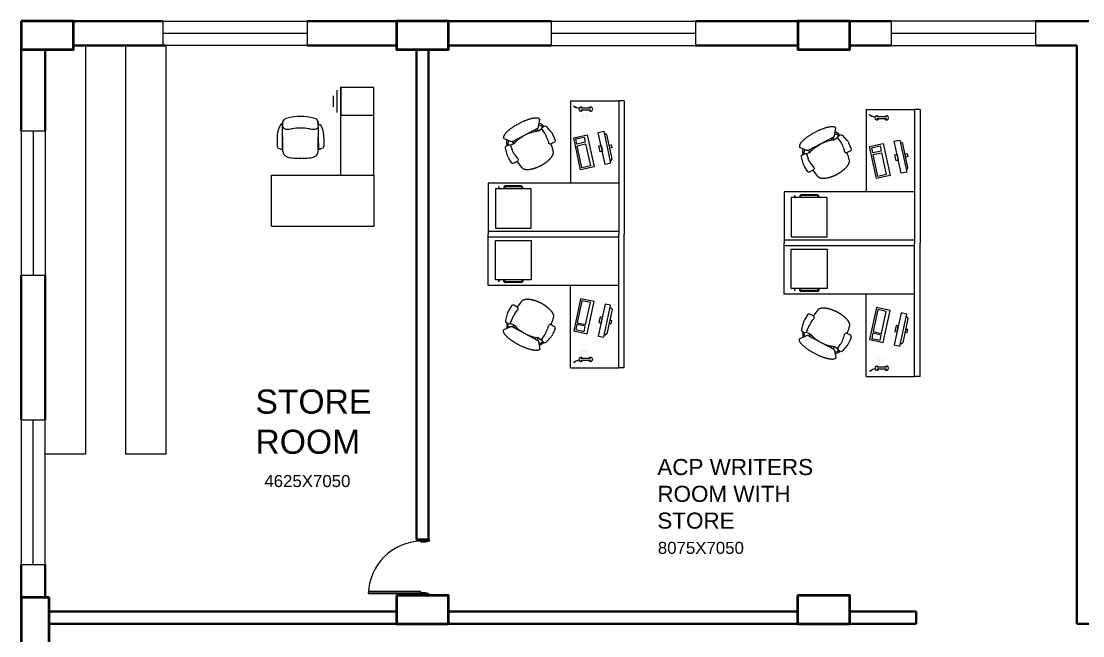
# Model space of a CAD drawing. Header units: millimetres. Extents: x 3079 to 579737, y 1565 to 1161826.
# Drawn here: x 73095 to 86320, y 439421 to 447071 of the extents above; entities that cross this region are included whole.
import ezdxf

# ---------------------------------------------------------------- set-up
doc = ezdxf.new("R2010")
doc.units = ezdxf.units.MM
for name, color, linetype, lineweight in [('1', 7, 'Continuous', 35), ('A_COL', 250, 'Continuous', 40), ('A_ELE1', 250, 'Continuous', 20), ('A_WIN-DOR', 250, 'Continuous', 30), ('IG-Area', 250, 'Continuous', 30), ('SILL', 251, 'Continuous', 18), ('WINDOW', 252, 'Continuous', 15)]:
    doc.layers.add(name, color=color, linetype=linetype, lineweight=lineweight)
doc.layers.add('FURNITURE', color=253, linetype='Continuous', lineweight=5, transparency=0.05)
doc.styles.get("Standard").update_dxf_attribs({"font": 'arial.ttf'})

# ---------------------------------------------------------------- blocks, each defined once
blk = doc.blocks.new('AP00XXXX$0$A$C53421247')
at = {"color": 0}
for p, q in [((82, 595), (83, 598)), ((82, 593), (82, 595)), ((140, 501), (82, 587)), ((83, 598), (85, 600)), ((85, 600), (87, 604)), ((87, 604), (90, 607)), ((90, 607), (92, 609)), ((92, 609), (95, 612)), ((95, 612), (99, 614)), ((99, 614), (103, 617)), ((103, 617), (106, 619)), ((106, 619), (111, 621)), ((111, 621), (115, 624)), ((115, 624), (120, 626)), ((120, 626), (126, 628)), ((126, 628), (132, 630)), ((132, 630), (137, 632)), ((137, 632), (144, 634)), ((144, 634), (149, 636)), ((149, 636), (157, 638)), ((157, 638), (163, 639)), ((163, 639), (170, 641)), ((170, 641), (178, 643)), ((178, 643), (186, 644)), ((186, 644), (194, 646)), ((194, 646), (202, 647)), ((202, 647), (210, 648)), ((210, 648), (219, 649)), ((219, 649), (227, 650)), ((227, 650), (236, 651)), ((236, 651), (245, 652)), ((245, 652), (254, 652)), ((254, 652), (263, 653)), ((263, 653), (273, 653)), ((273, 653), (282, 654)), ((282, 654), (292, 654)), ((292, 654), (302, 654)), ((302, 654), (311, 654)), ((311, 654), (321, 654)), ((321, 654), (331, 654)), ((331, 654), (341, 654)), ((341, 654), (351, 653)), ((351, 653), (361, 653)), ((361, 653), (371, 652)), ((371, 652), (381, 652)), ((381, 652), (390, 651)), ((390, 651), (401, 650)), ((401, 650), (410, 649)), ((410, 649), (420, 648)), ((420, 648), (430, 646)), ((430, 646), (439, 646)), ((439, 646), (449, 644)), ((449, 644), (458, 642)), ((458, 642), (468, 641)), ((468, 641), (477, 639)), ((477, 639), (486, 637)), ((486, 637), (495, 636)), ((495, 636), (504, 634)), ((504, 634), (513, 632)), ((513, 632), (520, 630)), ((520, 630), (529, 627)), ((529, 627), (537, 625)), ((537, 625), (545, 623)), ((545, 623), (552, 620)), ((552, 620), (559, 618)), ((559, 618), (566, 616)), ((566, 616), (573, 614)), ((573, 614), (580, 611)), ((580, 611), (586, 608)), ((586, 608), (592, 605)), ((592, 605), (597, 603)), ((597, 603), (603, 600)), ((603, 600), (608, 597)), ((608, 597), (613, 595)), ((613, 595), (617, 591)), ((617, 591), (621, 588)), ((621, 588), (625, 586)), ((625, 586), (629, 582)), ((7, 368), (36, 460)), ((90, 476), (63, 478)), ((73, 477), (80, 503)), ((80, 503), (99, 534)), ((95, 493), (93, 475)), ((113, 514), (95, 493)), ((99, 534), (115, 538)), ((113, 453), (100, 394)), ((120, 459), (111, 457)), ((127, 514), (113, 514)), ((123, 459), (120, 459)), ((145, 454), (123, 459)), ((134, 510), (127, 514)), ((151, 491), (140, 501)), ((160, 452), (145, 454)), ((165, 488), (151, 491)), ((168, 452), (160, 452)), ((166, 452), (165, 488)), ((550, 463), (165, 488)), ((184, 457), (168, 452)), ((255, 473), (184, 457)), ((195, 486), (192, 459)), ((264, 474), (255, 473)), ((327, 478), (264, 474)), ((373, 474), (327, 478)), ((434, 465), (373, 474)), ((461, 459), (434, 465)), ((496, 446), (461, 459)), ((529, 434), (496, 446)), ((520, 465), (518, 438)), ((545, 430), (550, 463)), ((550, 463), (564, 465)), ((564, 465), (576, 474)), ((576, 474), (643, 549)), ((585, 483), (591, 485)), ((591, 485), (604, 482)), ((604, 482), (620, 461)), ((618, 502), (606, 508)), ((633, 471), (618, 502)), ((620, 461), (621, 444)), ((650, 442), (623, 444)), ((629, 582), (632, 580)), ((632, 580), (635, 576)), ((636, 460), (633, 471)), ((635, 576), (637, 574)), ((638, 443), (636, 460)), ((637, 574), (639, 571)), ((639, 571), (641, 568)), ((641, 568), (642, 565)), ((642, 565), (643, 562)), ((643, 562), (644, 559)), ((644, 559), (645, 556)), ((645, 556), (645, 553)), ((2, 245), (0, 325)), ((97, 312), (98, 282)), ((545, 430), (529, 434)), ((564, 429), (545, 430)), ((588, 432), (564, 429)), ((591, 432), (588, 432)), ((597, 428), (591, 432)), ((595, 413), (600, 364)), ((690, 327), (673, 421)), ((26, 220), (76, 217)), ((83, 159), (80, 217)), ((90, 114), (83, 159)), ((98, 280), (103, 245)), ((588, 250), (580, 218)), ((593, 282), (588, 252)), ((590, 128), (600, 187)), ((602, 186), (655, 183)), ((682, 205), (691, 283)), ((90, 111), (90, 114)), ((90, 110), (90, 111)), ((91, 107), (90, 110)), ((92, 105), (91, 107)), ((92, 102), (92, 105)), ((93, 100), (92, 102)), ((94, 98), (93, 100)), ((95, 96), (94, 98)), ((96, 93), (95, 96)), ((97, 91), (96, 93)), ((99, 89), (97, 91)), ((100, 87), (99, 89)), ((101, 84), (100, 87)), ((103, 82), (101, 84)), ((105, 80), (103, 82)), ((107, 78), (105, 80)), ((109, 76), (107, 78)), ((111, 73), (109, 76)), ((113, 72), (111, 73)), ((116, 69), (113, 72)), ((118, 67), (116, 69)), ((120, 65), (118, 67)), ((123, 63), (120, 65)), ((125, 60), (123, 63)), ((128, 59), (125, 60)), ((132, 57), (128, 59)), ((135, 54), (132, 57)), ((138, 53), (135, 54)), ((141, 51), (138, 53)), ((144, 49), (141, 51)), ((148, 47), (144, 49)), ((151, 45), (148, 47)), ((155, 44), (151, 45)), ((158, 42), (155, 44)), ((162, 40), (158, 42)), ((165, 38), (162, 40)), ((169, 36), (165, 38)), ((173, 34), (169, 36)), ((178, 33), (173, 34)), ((182, 31), (178, 33)), ((186, 30), (182, 31)), ((190, 28), (186, 30)), ((194, 27), (190, 28)), ((199, 25), (194, 27)), ((204, 24), (199, 25)), ((207, 22), (204, 24)), ((212, 21), (207, 22)), ((217, 19), (212, 21)), ((221, 18), (217, 19)), ((226, 17), (221, 18)), ((231, 16), (226, 17)), ((236, 15), (231, 16)), ((241, 14), (236, 15)), ((246, 13), (241, 14)), ((250, 11), (246, 13)), ((256, 10), (250, 11)), ((261, 9), (256, 10)), ((266, 8), (261, 9)), ((271, 8), (266, 8)), ((276, 7), (271, 8)), ((281, 6), (276, 7)), ((287, 5), (281, 6)), ((291, 4), (287, 5)), ((297, 4), (291, 4)), ((302, 4), (297, 4)), ((307, 2), (302, 4)), ((313, 2), (307, 2)), ((318, 2), (313, 2)), ((323, 1), (318, 2)), ((328, 1), (323, 1)), ((334, 1), (328, 1)), ((339, 1), (334, 1)), ((344, 0), (339, 1)), ((350, 1), (344, 0)), ((356, 0), (350, 1)), ((360, 0), (356, 0)), ((366, 0), (360, 0)), ((371, 0), (366, 0)), ((376, 1), (371, 0)), ((382, 0), (376, 1)), ((387, 1), (382, 0)), ((392, 1), (387, 1)), ((397, 1), (392, 1)), ((402, 1), (397, 1)), ((407, 2), (402, 1)), ((412, 2), (407, 2)), ((417, 3), (412, 2)), ((423, 3), (417, 3)), ((427, 4), (423, 3)), ((432, 4), (427, 4)), ((437, 6), (432, 4)), ((442, 6), (437, 6)), ((447, 7), (442, 6)), ((451, 8), (447, 7)), ((455, 9), (451, 8)), ((460, 9), (455, 9)), ((465, 10), (460, 9)), ((469, 12), (465, 10)), ((474, 12), (469, 12)), ((478, 13), (474, 12)), ((482, 15), (478, 13)), ((486, 16), (482, 15)), ((490, 17), (486, 16)), ((494, 18), (490, 17)), ((498, 19), (494, 18)), ((502, 21), (498, 19)), ((506, 22), (502, 21)), ((510, 23), (506, 22)), ((514, 25), (510, 23)), ((517, 27), (514, 25)), ((520, 28), (517, 27)), ((524, 30), (520, 28)), ((528, 31), (524, 30)), ((530, 33), (528, 31)), ((533, 35), (530, 33)), ((537, 36), (533, 35)), ((539, 38), (537, 36)), ((542, 40), (539, 38)), ((545, 42), (542, 40)), ((547, 43), (545, 42)), ((550, 46), (547, 43)), ((552, 47), (550, 46)), ((555, 49), (552, 47)), ((557, 51), (555, 49)), ((559, 53), (557, 51)), ((561, 55), (559, 53)), ((563, 57), (561, 55)), ((565, 59), (563, 57)), ((567, 61), (565, 59)), ((568, 63), (567, 61)), ((569, 65), (568, 63)), ((571, 67), (569, 65)), ((572, 70), (571, 67)), ((573, 71), (572, 70)), ((574, 74), (573, 71)), ((575, 76), (574, 74)), ((576, 78), (575, 76)), ((577, 81), (576, 78)), ((577, 82), (590, 128)), ((577, 82), (577, 81))]:
    blk.add_line(p, q, dxfattribs=at)
for centre, radius, start, end in [((88, 591), 6.35, 164.3929, 214.029), ((60, 452), 25.4, 85.1777, 163.418), ((87, 451), 25.4, 6.3757, 85.1777), ((620, 418), 25.4, 85.208, 169.2349), ((638, 553), 6.35, 318.2555, 357.1149), ((648, 417), 25.4, 9.9024, 85.208), ((153, 324), 152, 163.1174, 179.4456), ((446, 342), 350, 171.2066, 184.7536), ((251, 353), 350, 348.2663, 1.8132), ((620, 418), 25.4, 169.2349, 190.8913), ((539, 300), 152, 353.5743, 9.9024), ((28, 245), 25.4, 180.1777, 266.5099), ((78, 242), 25.4, 266.5099, 4.8356), ((124, 283), 25.4, 182.6801, 187.8199), ((604, 212), 25.4, 165.2, 266.5099), ((563, 256), 25.4, 345.2, 350.3398), ((657, 209), 25.4, 266.5099, 353.5743)]:
    blk.add_arc(centre, radius, start, end, dxfattribs=at)

msp = doc.modelspace()

# ---------------------------------------------------------------- linework, layer by layer
at = {"layer": '1'}
for p, q in [((73095, 447071), (74857, 447071)), ((73095, 445708), (73095, 447071)), ((73095, 447071), (74857, 447071)), ((76657, 447071), (79695, 447071)), ((77770, 447071), (78420, 447071)), ((81495, 447071), (83932, 447071)), ((85732, 447071), (90667, 447071)), ((73745, 446771), (74895, 446771)), ((76657, 446771), (77770, 446771)), ((79695, 446771), (78420, 446771)), ((81495, 446771), (82770, 446771)), ((83420, 446771), (83932, 446771)), ((85732, 446771), (86245, 446771)), ((86245, 446771), (86245, 439721)), ((73395, 445708), (73395, 446721)), ((78020, 440621), (78020, 446721)), ((78170, 440621), (78170, 446721)), ((73095, 442108), (73095, 443908)), ((73395, 442108), (73395, 443908)), ((78170, 440621), (78020, 440621)), ((73095, 438533), (73095, 440308)), ((73395, 439896), (73395, 440308)), ((73445, 439721), (77770, 439721)), ((78420, 439721), (82768, 439721)), ((84245, 439721), (83418, 439721)), ((84245, 439721), (84245, 439571)), ((86245, 439721), (86245, 439571)), ((86245, 439721), (86245, 439571)), ((73445, 439571), (84245, 439571)), ((83093, 439571), (83095, 439571)), ((83093, 439571), (83093, 439571)), ((86245, 439571), (86395, 439571))]:
    msp.add_line(p, q, dxfattribs=at)
at = {"layer": 'A_COL'}
for points in [[(73095, 447071), (73095, 446721), (73745, 446721), (73745, 447071)], [(77770, 447071), (77770, 446721), (78420, 446721), (78420, 447071)], [(82770, 447071), (82770, 446721), (83420, 446721), (83420, 447071)], [(73445, 439896), (73095, 439896), (73095, 439246), (73445, 439246)], [(77770, 439921), (77770, 439571), (78420, 439571), (78420, 439921)], [(82768, 439921), (82768, 439571), (83418, 439571), (83418, 439921)]]:
    msp.add_lwpolyline(points, close=True, dxfattribs=at)
at = {"layer": 'A_ELE1', "transparency": 33554687}
msp.add_arc((78094, 439923), 676, 91.622, 178.1378, dxfattribs=at)
at = {"layer": 'A_WIN-DOR', "transparency": 33554687}
for p, q in [((78066, 440599), (78066, 440621)), ((78075, 440599), (78066, 440599)), ((78139, 440589), (78075, 440589)), ((78171, 440598), (78139, 440599)), ((78139, 440599), (78139, 440589)), ((78074, 439969), (77419, 439970)), ((78074, 439943), (77419, 439945)), ((78065, 439944), (78042, 439944)), ((78065, 439944), (78065, 439921)), ((78065, 439921), (78170, 439921)), ((78138, 439953), (78074, 439953)), ((78138, 439943), (78138, 439953)), ((78170, 439943), (78138, 439943))]:
    msp.add_line(p, q, dxfattribs=at)
at = {"layer": 'A_WIN-DOR'}
for p, q in [((78066, 440621), (78171, 440621)), ((78171, 440621), (78171, 440598)), ((78170, 439943), (78170, 439921))]:
    msp.add_line(p, q, dxfattribs=at)
at = {"layer": 'A_WIN-DOR', "transparency": 33554687}
for points in [[(78075, 440599), (78075, 440589)], [(78074, 439943), (78074, 439969)]]:
    msp.add_lwpolyline(points, dxfattribs=at)
at = {"layer": 'FURNITURE'}
for p, q in [((73895, 446771), (73895, 441680)), ((74395, 446771), (74395, 441680)), ((74895, 446771), (74895, 441680)), ((77032, 445935), (77032, 446212)), ((77078, 445155), (77078, 446247)), ((77078, 446247), (77078, 445900)), ((77488, 446247), (77078, 446247)), ((77488, 446247), (77078, 446247)), ((77488, 445155), (77488, 446247)), ((76986, 446004), (76986, 446143)), ((79936, 446080), (80538, 446080)), ((79936, 446080), (79936, 445056)), ((80538, 446080), (80538, 444419)), ((80608, 446080), (80538, 446080)), ((80608, 446080), (80608, 444419)), ((80608, 446080), (80608, 444419)), ((79982, 446004), (79978, 446019)), ((79992, 445999), (79987, 446014)), ((80002, 445994), (79997, 446009)), ((80012, 445990), (80007, 446004)), ((80044, 445986), (80016, 445994)), ((80189, 445989), (80068, 445989)), ((80189, 445965), (80068, 445965)), ((83623, 445971), (84225, 445971)), ((83623, 445971), (83623, 444947)), ((84225, 445971), (84225, 444310)), ((84296, 445971), (84225, 445971)), ((84296, 445971), (84296, 444310)), ((84296, 445971), (84296, 444310)), ((76349, 445811), (76359, 445821)), ((76350, 445749), (76359, 445830)), ((76379, 445855), (76410, 445865)), ((76770, 445855), (76739, 445865)), ((76800, 445749), (76790, 445830)), ((76800, 445811), (76791, 445821)), ((77078, 445900), (77488, 445900)), ((80080, 445906), (80080, 445906)), ((80080, 445884), (80080, 445884)), ((80080, 445861), (80080, 445861)), ((80102, 445906), (80102, 445906)), ((80102, 445884), (80102, 445884)), ((80102, 445861), (80102, 445861)), ((80125, 445906), (80125, 445906)), ((80125, 445884), (80125, 445884)), ((80125, 445861), (80125, 445861)), ((80148, 445906), (80148, 445906)), ((80148, 445884), (80148, 445884)), ((80148, 445861), (80148, 445861)), ((83670, 445895), (83665, 445909)), ((83680, 445890), (83675, 445904)), ((83689, 445885), (83684, 445900)), ((83699, 445880), (83694, 445895)), ((83731, 445876), (83704, 445885)), ((83876, 445880), (83755, 445880)), ((83876, 445856), (83755, 445856)), ((76349, 445784), (76326, 445784)), ((76354, 445450), (76349, 445811)), ((76796, 445450), (76800, 445811)), ((76800, 445784), (76823, 445784)), ((83767, 445797), (83767, 445797)), ((83767, 445774), (83767, 445774)), ((83767, 445752), (83767, 445752)), ((83790, 445797), (83790, 445797)), ((83790, 445774), (83790, 445774)), ((83790, 445752), (83790, 445752)), ((83813, 445797), (83813, 445797)), ((83813, 445774), (83813, 445774)), ((83813, 445752), (83813, 445752)), ((83835, 445797), (83835, 445797)), ((83835, 445774), (83835, 445774)), ((83835, 445752), (83835, 445752)), ((76283, 445616), (76284, 445515)), ((76348, 445488), (76351, 445630)), ((76801, 445488), (76798, 445630)), ((76866, 445616), (76865, 445515)), ((79978, 445621), (80146, 445658)), ((80063, 445222), (79978, 445621)), ((80003, 445605), (80108, 445627)), ((80017, 445542), (80003, 445605)), ((80122, 445564), (80017, 445542)), ((80108, 445627), (80122, 445564)), ((80146, 445658), (80231, 445258)), ((80360, 445668), (80372, 445671)), ((80390, 445660), (80372, 445671)), ((80455, 445357), (80390, 445660)), ((84047, 445559), (84060, 445562)), ((84078, 445550), (84060, 445562)), ((76293, 445496), (76329, 445479)), ((76856, 445496), (76820, 445479)), ((80021, 445521), (80126, 445543)), ((80080, 445248), (80021, 445521)), ((80126, 445543), (80185, 445270)), ((83665, 445512), (83833, 445548)), ((83750, 445113), (83665, 445512)), ((83690, 445496), (83795, 445518)), ((83704, 445433), (83690, 445496)), ((83809, 445455), (83704, 445433)), ((83708, 445411), (83813, 445434)), ((83795, 445518), (83809, 445455)), ((83813, 445434), (83872, 445161)), ((83833, 445548), (83919, 445149)), ((84142, 445247), (84078, 445550)), ((80431, 445336), (80443, 445339)), ((80443, 445339), (80455, 445357)), ((83767, 445138), (83708, 445411)), ((76214, 445155), (77488, 445155)), ((76214, 444518), (76214, 445155)), ((77488, 445155), (77488, 444518)), ((80231, 445258), (80063, 445222)), ((80185, 445270), (80080, 445248)), ((83872, 445161), (83767, 445138)), ((84119, 445227), (84131, 445229)), ((84131, 445229), (84142, 445247)), ((80538, 445056), (78912, 445056)), ((78912, 445056), (78912, 444419)), ((83919, 445149), (83750, 445113)), ((79036, 444986), (79033, 444985)), ((79034, 444985), (79033, 444985)), ((79057, 444985), (79033, 444985)), ((79057, 444985), (79034, 444985)), ((79036, 444987), (79036, 444986)), ((79054, 444987), (79036, 444987)), ((79055, 444986), (79036, 444986)), ((79047, 445012), (79044, 445012)), ((79044, 445012), (79044, 445009)), ((79044, 445011), (79044, 445009)), ((79044, 445011), (79044, 445011)), ((79044, 445009), (79044, 444996)), ((79044, 445009), (79044, 444996)), ((79047, 445009), (79044, 445009)), ((79047, 445004), (79044, 445004)), ((79044, 445003), (79044, 445003)), ((79044, 444996), (79044, 444994)), ((79044, 444996), (79044, 444993)), ((79044, 444994), (79044, 444994)), ((79047, 444993), (79044, 444993)), ((79044, 444993), (79044, 444992)), ((79044, 444992), (79044, 444988)), ((79046, 445011), (79046, 445009)), ((79047, 445011), (79046, 445011)), ((79046, 445009), (79046, 444996)), ((79047, 445003), (79046, 445003)), ((79046, 444996), (79046, 444994)), ((79047, 444994), (79046, 444994)), ((79047, 445009), (79047, 445012)), ((79047, 444996), (79047, 445009)), ((79047, 444993), (79047, 444996)), ((79047, 444992), (79047, 444993)), ((79047, 444988), (79047, 444992)), ((79054, 444987), (79054, 444986)), ((79055, 444986), (79057, 444985)), ((79057, 444985), (79057, 444985)), ((79107, 445005), (79107, 444985)), ((79107, 444985), (79107, 444985)), ((79118, 445005), (79118, 444985)), ((79118, 444985), (79118, 444985)), ((79327, 445020), (79123, 445020)), ((79327, 445010), (79123, 445010)), ((79332, 444985), (79332, 445005)), ((79332, 444985), (79332, 444985)), ((79342, 444985), (79342, 445005)), ((79342, 444985), (79342, 444985)), ((84225, 444947), (82599, 444947)), ((82599, 444947), (82599, 444310)), ((82734, 444902), (82732, 444902)), ((82732, 444902), (82732, 444899)), ((82732, 444901), (82732, 444899)), ((82732, 444901), (82732, 444901)), ((82734, 444900), (82732, 444900)), ((82732, 444899), (82732, 444886)), ((82732, 444899), (82732, 444886)), ((82734, 444895), (82732, 444895)), ((82732, 444894), (82732, 444894)), ((82734, 444899), (82734, 444902)), ((82734, 444901), (82734, 444899)), ((82734, 444901), (82734, 444901)), ((82734, 444899), (82734, 444886)), ((82734, 444886), (82734, 444899)), ((82734, 444894), (82734, 444894)), ((82795, 444896), (82795, 444875)), ((82805, 444896), (82805, 444875)), ((83015, 444911), (82810, 444911)), ((83015, 444901), (82810, 444901)), ((83020, 444875), (83020, 444896)), ((83030, 444875), (83030, 444896)), ((82723, 444877), (82721, 444876)), ((82721, 444876), (82721, 444876)), ((82745, 444876), (82721, 444876)), ((82745, 444876), (82721, 444876)), ((82742, 444877), (82723, 444877)), ((82724, 444877), (82724, 444877)), ((82742, 444877), (82724, 444877)), ((82732, 444886), (82732, 444884)), ((82732, 444886), (82732, 444883)), ((82732, 444884), (82732, 444884)), ((82732, 444883), (82732, 444878)), ((82734, 444883), (82732, 444883)), ((82732, 444883), (82732, 444883)), ((82734, 444886), (82734, 444884)), ((82734, 444883), (82734, 444886)), ((82734, 444884), (82734, 444884)), ((82734, 444878), (82734, 444883)), ((82734, 444883), (82734, 444883)), ((82742, 444877), (82745, 444876)), ((82742, 444877), (82742, 444877)), ((82745, 444876), (82745, 444876)), ((82795, 444875), (82795, 444875)), ((82805, 444875), (82805, 444875)), ((83020, 444875), (83020, 444875)), ((83030, 444875), (83030, 444875)), ((76214, 444518), (77488, 444518)), ((80538, 444454), (78912, 444454)), ((78912, 443782), (78912, 444419)), ((80538, 444384), (78912, 444384)), ((80538, 442758), (80538, 444419)), ((80538, 442758), (80538, 444419)), ((80608, 442758), (80608, 444419)), ((80608, 442758), (80608, 444419)), ((80608, 442758), (80608, 444419)), ((84225, 444345), (82599, 444345)), ((82599, 443672), (82599, 444310)), ((84225, 444274), (82599, 444274)), ((84225, 442648), (84225, 444310)), ((84225, 442648), (84225, 444310)), ((84296, 442648), (84296, 444310)), ((84296, 442648), (84296, 444310)), ((84296, 442648), (84296, 444310)), ((79034, 443853), (79033, 443853)), ((79036, 443851), (79033, 443853)), ((79057, 443853), (79033, 443853)), ((79057, 443853), (79034, 443853)), ((79036, 443851), (79036, 443851)), ((79054, 443851), (79036, 443851)), ((79055, 443851), (79036, 443851)), ((79044, 443846), (79044, 443850)), ((79044, 443845), (79044, 443846)), ((79044, 443842), (79044, 443845)), ((79047, 443845), (79044, 443845)), ((79044, 443842), (79044, 443844)), ((79044, 443844), (79044, 443844)), ((79044, 443829), (79044, 443842)), ((79044, 443829), (79044, 443842)), ((79044, 443835), (79044, 443835)), ((79047, 443834), (79044, 443834)), ((79046, 443842), (79046, 443844)), ((79047, 443844), (79046, 443844)), ((79046, 443829), (79046, 443842)), ((79047, 443835), (79046, 443835)), ((79047, 443850), (79047, 443846)), ((79047, 443846), (79047, 443845)), ((79047, 443845), (79047, 443842)), ((79047, 443842), (79047, 443829)), ((79054, 443851), (79054, 443851)), ((79055, 443851), (79057, 443853)), ((79057, 443853), (79057, 443853)), ((79107, 443833), (79107, 443853)), ((79107, 443853), (79107, 443853)), ((79118, 443833), (79118, 443853)), ((79118, 443853), (79118, 443853)), ((79332, 443853), (79332, 443833)), ((79332, 443853), (79332, 443853)), ((79342, 443853), (79342, 443833)), ((79342, 443853), (79342, 443853)), ((80538, 443782), (78912, 443782)), ((79047, 443829), (79044, 443829)), ((79044, 443827), (79044, 443829)), ((79044, 443826), (79044, 443829)), ((79044, 443827), (79044, 443827)), ((79047, 443826), (79044, 443826)), ((79046, 443827), (79046, 443829)), ((79047, 443827), (79046, 443827)), ((79047, 443829), (79047, 443826)), ((79327, 443828), (79123, 443828)), ((79327, 443818), (79123, 443818)), ((79936, 442758), (79936, 443782)), ((82721, 443743), (82721, 443743)), ((82723, 443742), (82721, 443743)), ((82745, 443743), (82721, 443743)), ((82745, 443743), (82721, 443743)), ((82742, 443742), (82723, 443742)), ((82724, 443742), (82724, 443742)), ((82742, 443742), (82724, 443742)), ((82732, 443736), (82732, 443741)), ((82732, 443733), (82732, 443736)), ((82734, 443736), (82732, 443736)), ((82732, 443736), (82732, 443736)), ((82732, 443733), (82732, 443735)), ((82732, 443735), (82732, 443735)), ((82732, 443720), (82732, 443733)), ((82732, 443720), (82732, 443733)), ((82732, 443725), (82732, 443725)), ((82734, 443724), (82732, 443724)), ((82732, 443718), (82732, 443720)), ((82732, 443717), (82732, 443720)), ((82734, 443719), (82732, 443719)), ((82732, 443718), (82732, 443718)), ((82734, 443717), (82732, 443717)), ((82734, 443741), (82734, 443736)), ((82734, 443736), (82734, 443733)), ((82734, 443736), (82734, 443736)), ((82734, 443733), (82734, 443735)), ((82734, 443735), (82734, 443735)), ((82734, 443720), (82734, 443733)), ((82734, 443733), (82734, 443720)), ((82734, 443725), (82734, 443725)), ((82734, 443718), (82734, 443720)), ((82734, 443720), (82734, 443717)), ((82734, 443718), (82734, 443718)), ((82742, 443742), (82745, 443743)), ((82742, 443742), (82742, 443742)), ((82745, 443743), (82745, 443743)), ((82795, 443723), (82795, 443744)), ((82795, 443744), (82795, 443744)), ((82805, 443723), (82805, 443744)), ((82805, 443744), (82805, 443744)), ((83015, 443718), (82810, 443718)), ((83015, 443708), (82810, 443708)), ((83020, 443744), (83020, 443723)), ((83020, 443744), (83020, 443744)), ((83030, 443744), (83030, 443723)), ((83030, 443744), (83030, 443744)), ((80063, 443616), (79978, 443216)), ((80080, 443590), (80021, 443317)), ((80231, 443580), (80063, 443616)), ((80185, 443568), (80080, 443590)), ((80126, 443294), (80185, 443568)), ((80146, 443180), (80231, 443580)), ((84225, 443672), (82599, 443672)), ((83623, 442648), (83623, 443672)), ((80455, 443481), (80390, 443178)), ((80431, 443502), (80443, 443499)), ((80443, 443499), (80455, 443481)), ((83750, 443506), (83665, 443107)), ((83767, 443481), (83708, 443208)), ((83919, 443470), (83750, 443506)), ((83872, 443458), (83767, 443481)), ((83813, 443185), (83872, 443458)), ((83833, 443071), (83919, 443470)), ((80021, 443317), (80126, 443294)), ((84142, 443372), (84078, 443069)), ((84119, 443392), (84131, 443390)), ((84131, 443390), (84142, 443372)), ((79978, 443216), (80146, 443180)), ((80017, 443296), (80003, 443233)), ((80003, 443233), (80108, 443210)), ((80122, 443273), (80017, 443296)), ((80108, 443210), (80122, 443273)), ((80390, 443178), (80372, 443167)), ((83704, 443186), (83690, 443123)), ((83809, 443164), (83704, 443186)), ((83708, 443208), (83813, 443185)), ((80360, 443169), (80372, 443167)), ((83665, 443107), (83833, 443071)), ((83690, 443123), (83795, 443101)), ((83795, 443101), (83809, 443164)), ((84047, 443060), (84060, 443057)), ((84078, 443069), (84060, 443057)), ((80080, 442977), (80080, 442977)), ((80080, 442954), (80080, 442954)), ((80080, 442931), (80080, 442931)), ((80102, 442977), (80102, 442977)), ((80102, 442954), (80102, 442954)), ((80102, 442931), (80102, 442931)), ((80125, 442977), (80125, 442977)), ((80125, 442954), (80125, 442954)), ((80125, 442931), (80125, 442931)), ((80148, 442977), (80148, 442977)), ((80148, 442954), (80148, 442954)), ((80148, 442931), (80148, 442931)), ((79982, 442834), (79978, 442819)), ((79992, 442839), (79987, 442824)), ((80002, 442843), (79997, 442829)), ((80012, 442848), (80007, 442834)), ((80044, 442852), (80016, 442843)), ((80189, 442873), (80068, 442873)), ((80189, 442849), (80068, 442849)), ((83767, 442867), (83767, 442867)), ((83767, 442845), (83767, 442845)), ((83767, 442822), (83767, 442822)), ((83790, 442867), (83790, 442867)), ((83790, 442845), (83790, 442845)), ((83790, 442822), (83790, 442822)), ((83813, 442867), (83813, 442867)), ((83813, 442845), (83813, 442845)), ((83813, 442822), (83813, 442822)), ((83835, 442867), (83835, 442867)), ((83835, 442845), (83835, 442845)), ((83835, 442822), (83835, 442822)), ((79936, 442758), (80538, 442758)), ((80608, 442758), (80538, 442758)), ((83623, 442648), (84225, 442648)), ((83670, 442724), (83665, 442710)), ((83680, 442729), (83675, 442715)), ((83689, 442734), (83684, 442719)), ((83699, 442739), (83694, 442724)), ((83731, 442743), (83704, 442734)), ((83876, 442763), (83755, 442763)), ((83876, 442739), (83755, 442739)), ((84296, 442648), (84225, 442648)), ((73895, 441680), (73395, 441680)), ((74895, 441680), (74395, 441680))]:
    msp.add_line(p, q, dxfattribs=at)
for points in [[(80370, 445288), (80284, 445687), (80353, 445702), (80438, 445303)], [(84057, 445179), (83972, 445578), (84040, 445592), (84126, 445193)], [(80307, 445445), (80292, 445519), (80319, 445525), (80335, 445451)], [(80427, 445490), (80419, 445527), (80446, 445533), (80454, 445496)], [(84114, 445380), (84106, 445417), (84134, 445423), (84141, 445386)], [(83995, 445335), (83979, 445409), (84006, 445415), (84022, 445341)], [(79448, 444496), (79448, 444985), (79002, 444985), (79002, 444496)], [(83136, 444386), (83136, 444875), (82689, 444875), (82689, 444386)], [(79448, 444342), (79448, 443853), (79002, 443853), (79002, 444342)], [(83136, 444233), (83136, 443744), (82689, 443744), (82689, 444233)], [(80370, 443550), (80284, 443151), (80353, 443136), (80438, 443535)], [(84057, 443440), (83972, 443041), (84040, 443027), (84126, 443426)], [(80307, 443393), (80292, 443319), (80319, 443313), (80335, 443387)], [(80427, 443348), (80419, 443311), (80446, 443305), (80454, 443342)], [(83995, 443284), (83979, 443210), (84006, 443204), (84022, 443278)], [(84114, 443239), (84106, 443202), (84134, 443196), (84141, 443233)]]:
    msp.add_lwpolyline(points, close=True, dxfattribs=at)
for centre, radius, start, end in [((80068, 445977), 25.4, 28.4915, 331.5085), ((80189, 445977), 25.4, 208.4915, 151.5085), ((76388, 445828), 28.4, 108.152, 177.2969), ((76575, 445258), 628, 74.8107, 105.1893), ((76761, 445828), 28.4, 2.7031, 71.848), ((83755, 445868), 25.4, 28.4915, 331.5085), ((83876, 445868), 25.4, 208.4915, 151.5085), ((76571, 445631), 288, 148.0573, 182.9695), ((76394, 445774), 45.2, 199.5385, 265.4123), ((76394, 445774), 45.2, 199.5385, 265.4123), ((76415, 446046), 318, 265.4109, 279.5754), ((76575, 445100), 641, 80.4247, 99.5753), ((76734, 446046), 318, 260.4246, 274.5891), ((76756, 445774), 45.2, 274.5877, 340.4615), ((76579, 445631), 288, 357.0305, 31.9427), ((76302, 445512), 17.9, 171.6738, 242.8287), ((76336, 445489), 12.2, 236.5756, 356.1283), ((76428, 445455), 74.1, 184.1914, 247.2111), ((76721, 445455), 74.1, 292.7889, 355.8086), ((76813, 445489), 12.2, 183.8717, 303.4244), ((76848, 445512), 17.9, 297.1713, 8.3262), ((76473, 445544), 174, 244.7303, 267.8371), ((76575, 446444), 1080, 264.2714, 275.7286), ((76676, 445544), 174, 272.1629, 295.2697), ((79045, 444947), 41.2, 91.6492, 102.6804), ((79045, 444947), 40.9, 88.3384, 91.6616), ((79045, 444947), 41.2, 77.3196, 88.3508), ((79123, 445005), 15.1, 90, 180), ((79123, 445005), 5.02, 90, 180), ((79327, 445005), 15.1, 0, 90), ((79327, 445005), 5.02, 0, 90), ((82810, 444896), 15.1, 90, 180), ((82810, 444896), 5.02, 90, 180), ((83015, 444896), 15.1, 0, 90), ((83015, 444896), 5.02, 0, 90), ((82733, 444837), 41.2, 91.6492, 102.6804), ((82733, 444837), 40.9, 88.3384, 91.6616), ((82733, 444837), 41.2, 77.3196, 88.3508), ((79045, 443891), 41.2, 257.3196, 268.3508), ((79045, 443891), 40.9, 268.3384, 271.6616), ((79045, 443891), 41.2, 271.6492, 282.6804), ((79123, 443833), 15.1, 180, 270), ((79123, 443833), 5.02, 180, 270), ((79327, 443833), 15.1, 270, 0), ((79327, 443833), 5.02, 270, 0), ((82733, 443782), 41.2, 257.3196, 268.3508), ((82733, 443782), 40.9, 268.3384, 271.6616), ((82733, 443782), 41.2, 271.6492, 282.6804), ((82810, 443723), 15.1, 180, 270), ((82810, 443723), 5.02, 180, 270), ((83015, 443723), 15.1, 270, 0), ((83015, 443723), 5.02, 270, 0), ((80068, 442861), 25.4, 28.4915, 331.5085), ((80189, 442861), 25.4, 208.4915, 151.5085), ((83755, 442751), 25.4, 28.4915, 331.5085), ((83876, 442751), 25.4, 208.4915, 151.5085)]:
    msp.add_arc(centre, radius, start, end, dxfattribs=at)
for p in [(77078, 446247), (77078, 445900), (76575, 445365)]:
    msp.add_point(p, dxfattribs=at)
at = {"layer": 'SILL'}
for p, q in [((74857, 447071), (76657, 447071)), ((79695, 447071), (81495, 447071)), ((85732, 447071), (83932, 447071)), ((76657, 446771), (74857, 446771)), ((79695, 446771), (81495, 446771)), ((83932, 446771), (85732, 446771)), ((73095, 445708), (73095, 443908)), ((73395, 445708), (73395, 443908)), ((73095, 442108), (73095, 440308)), ((73395, 440308), (73395, 442108))]:
    msp.add_line(p, q, dxfattribs=at)
at = {"layer": 'WINDOW'}
for p, q in [((74857, 447071), (74857, 446771)), ((76657, 447071), (76657, 446771)), ((79695, 447071), (79695, 446771)), ((81495, 447071), (81495, 446771)), ((83932, 447071), (83932, 446771)), ((85732, 447071), (85732, 446771)), ((74857, 446921), (76657, 446921)), ((79695, 446921), (81495, 446921)), ((83932, 446921), (85732, 446921)), ((73095, 445708), (73395, 445708)), ((73245, 445708), (73245, 443908)), ((73095, 443908), (73395, 443908)), ((73095, 442108), (73395, 442108)), ((73245, 440308), (73245, 442108)), ((73095, 440308), (73395, 440308))]:
    msp.add_line(p, q, dxfattribs=at)

# ---------------------------------------------------------------- block references
at = {"layer": 'FURNITURE'}
for p, xscale, yscale, zscale, rotation in [((79839, 445394), -0.9034715759433986, 0.9034715759433986, 0.9034715759433986, 24.09177462783687), ((83527, 445285), -0.9034715759433986, 0.9034715759433986, 0.9034715759433986, 24.09177462783687), ((79839, 443444), 0.903471576034104, 0.903471576034104, 0.903471576034104, 155.9082253592925), ((83527, 443334), 0.903471576034104, 0.903471576034104, 0.903471576034104, 155.9082253592925)]:
    msp.add_blockref('AP00XXXX$0$A$C53421247', p, dxfattribs=dict(at, xscale=xscale, yscale=yscale, zscale=zscale, rotation=rotation))

# ---------------------------------------------------------------- texts
at = {"layer": 'IG-Area', "attachment_point": 1}
for s, insert, char_height in [('STORE \\PROOM', (76013, 442486), 300), ('ACP WRITERS \\PROOM WITH \\PSTORE', (81020, 441621), 200), ('4625X7050', (76124, 441422), 150), ('8075X7050', (81026, 440590), 150)]:
    msp.add_mtext_dynamic_manual_height_columns(s, width=38356.19, gutter_width=12.5, heights=[0], dxfattribs=dict(at, insert=insert, char_height=char_height))

doc.saveas('drawing.dxf')
